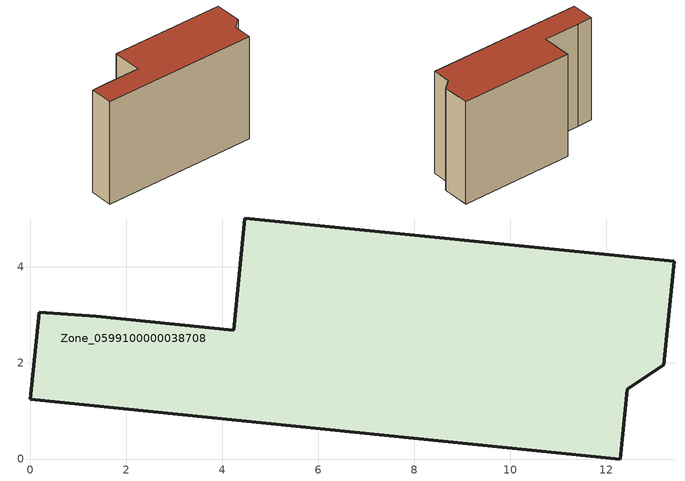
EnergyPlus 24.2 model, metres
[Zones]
Zone_0599100000038708
 floor ground (C_G): 12.43,1.45 12.29,0 0,1.24 0.18,3.06 1.37,2.97 4.24,2.68 4.47,5.02 13.41,4.12 13.19,1.96 z0
 wall outside (C_F): 0,1.24 12.29,0 12.43,1.45 13.19,1.96 13.41,4.12 4.47,5.02 4.24,2.68 1.37,2.97 0.18,3.06 0,1.24 z0:8.44
 roof outside (C_R): 12.29,0 12.43,1.45 13.19,1.96 13.41,4.12 4.47,5.02 4.24,2.68 1.37,2.97 0.18,3.06 0,1.24 z8.44
[BUILDING]
Pand.0599100000038708: North Axis=0; Terrain=City; Loads Convergence Tolerance Value=0.04; Temperature Convergence Tolerance Value=0.4; Solar Distribution=FullExterior; Maximum Number of Warmup Days=25; Minimum Number of Warmup Days=1
[Site:Location]
Rotterdam.The.Hague.AP_ZH_NLD Design_Conditions: Latitude=51.96; Longitude=4.45; Time Zone=1; Elevation=-4.5
[SITE:GROUNDTEMPERATURE:BUILDINGSURFACE]
18, 18, 18, 18, 18, 18, 18, 18, 18, 18, 18, 18
[MATERIAL] Thermal Absorptance=0.9; Solar Absorptance=0.7; Visible Absorptance=0.7
Name | Roughness | Thickness | Conductivity | Density | Specific Heat
G.TI.1946 | MediumSmooth | 0.15 | 1 | 540 | 1210
F.TI.1946 | Rough | 0.3 | 0.857143 | 1920 | 840
R.TI.1946 | MediumRough | 0.2 | 0.1 | 1500 | 1000
[CONSTRUCTION]
C_G: G.TI.1946
C_F: F.TI.1946
C_R: R.TI.1946
[ZONE]
Zone_0599100000038708: Type=1; Multiplier=1; Ceiling Height=Autocalculate; Volume=Autocalculate; Floor Area=autocalculate; Part of Total Floor Area=Yes
[ZONEINFILTRATION:DESIGNFLOWRATE]
Infil_Zone_0599100000038708: Zone or ZoneList or Space or SpaceList=Zone_0599100000038708; Schedule=AlwaysOn; Design Flow Rate Calculation Method=Flow/Area; Flow Rate per Floor Area=0.003; Constant Term Coefficient=1; Temperature Term Coefficient=0; Velocity Term Coefficient=0; Velocity Squared Term Coefficient=0
[HVACTEMPLATE:ZONE:IDEALLOADSAIRSYSTEM]
Zone_0599100000038708: Maximum Heating Supply Air Temperature=50; Minimum Cooling Supply Air Temperature=13; Maximum Heating Supply Air Humidity Ratio=0.0156; Minimum Cooling Supply Air Humidity Ratio=0.0077; Heating Limit=NoLimit; Cooling Limit=NoLimit; Dehumidification Control Type=ConstantSensibleHeatRatio; Cooling Sensible Heat Ratio=0.7; Dehumidification Setpoint=60; Humidification Control Type=None; Humidification Setpoint=30; Outdoor Air Method=None; Outdoor Air Flow Rate per Person=0.00944; Outdoor Air Flow Rate per Zone Floor Area=0; Outdoor Air Flow Rate per Zone=0; Demand Controlled Ventilation Type=None; Outdoor Air Economizer Type=NoEconomizer; Heat Recovery Type=None; Sensible Heat Recovery Effectiveness=0.7; Latent Heat Recovery Effectiveness=0.65
[ZONECONTROL:THERMOSTAT]
ThermostatControl_Zone_0599100000038708: Zone or ZoneList=Zone_0599100000038708; Control Type Schedule=DualSetpointControlType; Control 1=Thermostat_Zone_0599100000038708; Temperature Difference Between Cutout And Setpoint=0
[THERMOSTATSETPOINT:DUALSETPOINT]
Thermostat_Zone_0599100000038708: Heating Setpoint Temperature Schedule=HeatingSetpoint_Zone_0599100000038708; Cooling Setpoint Temperature Schedule=CoolingSetpoint_Zone_0599100000038708
[SCHEDULE:COMPACT]
HeatingSetpoint_Zone_0599100000038708: Through: 12/31, For: AllDays, Until: 24:00, 21
CoolingSetpoint_Zone_0599100000038708: Through: 12/31, For: AllDays, Until: 24:00, 24
DualSetpointControlType: Through: 12/31, For: AllDays, Until: 24:00, 4
AlwaysOn: Through: 12/31, For: AllDays, Until: 24:00, 1
